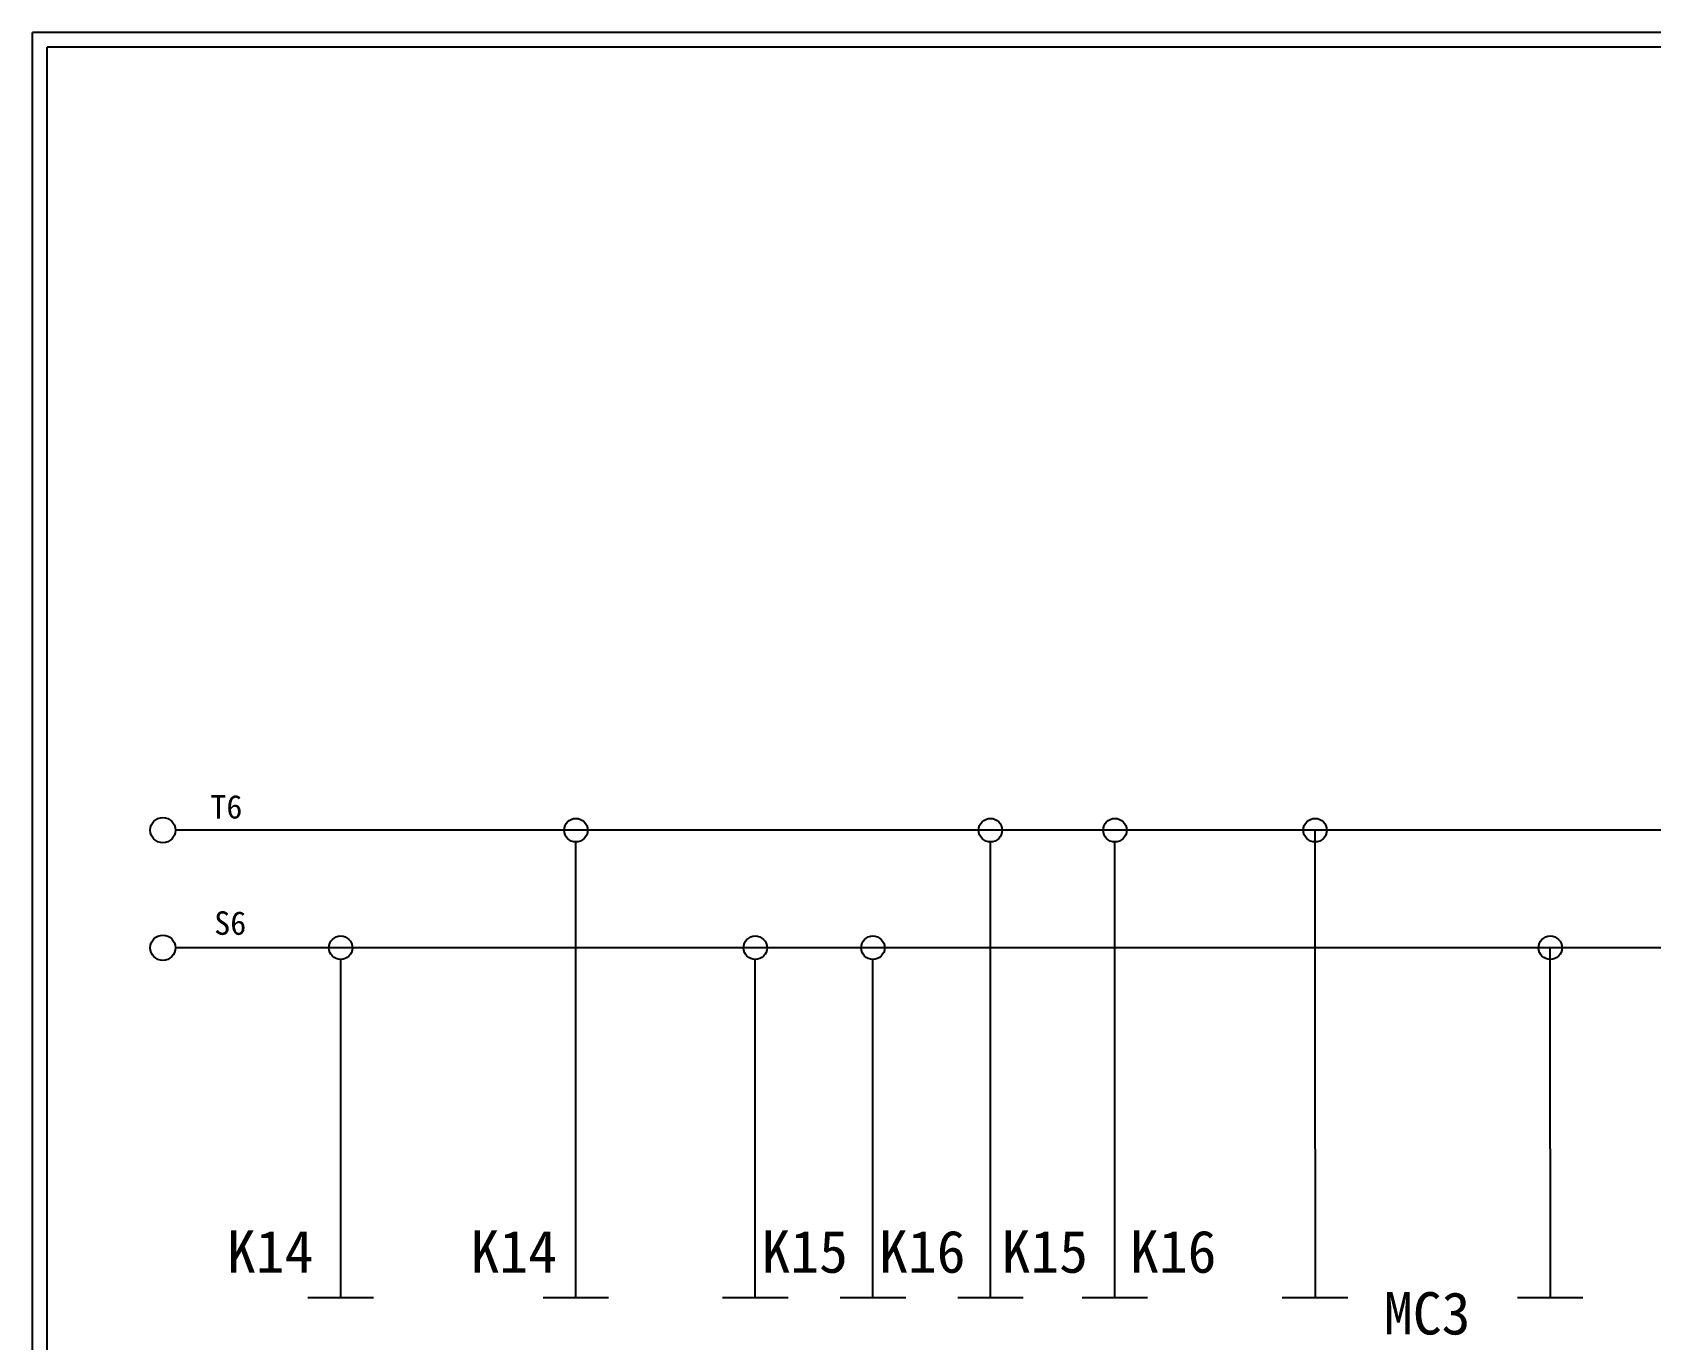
# Model space of a CAD drawing. Extents: x 10 to 297, y 3 to 207.
# Drawn here: x 10 to 147.6, y 95.8 to 207 of the extents above; entities that cross this region are included whole.
import ezdxf

# ---------------------------------------------------------------- set-up
doc = ezdxf.new("R2010")
doc.units = 0
doc.layers.get('0').update_dxf_attribs({"linetype": 'CONTINUOUS'})
doc.layers.add('圖框層', color=7, linetype='CONTINUOUS')
doc.layers.add('標尺寸層', color=3, linetype='CONTINUOUS')
doc.styles.add('STSL', font='kaiu.ttf')

msp = doc.modelspace()

# ---------------------------------------------------------------- linework, layer by layer
for p, q in [((207.62, 139.12), (22.17, 139.12)), ((56.22, 99.39), (56.22, 138.12)), ((91.48, 99.39), (91.48, 138.12)), ((102.06, 99.39), (102.06, 138.12)), ((203.54, 129.12), (22.17, 129.12)), ((36.22, 99.39), (36.22, 128.12)), ((71.48, 99.39), (71.48, 128.12)), ((81.48, 99.39), (81.48, 128.12))]:
    msp.add_line(p, q)
for centre, radius in [((21.1, 139.12), 1.07), ((56.22, 139.12), 1), ((91.48, 139.12), 1), ((102.06, 139.12), 1), ((119.09, 139.12), 1), ((21.1, 129.12), 1.07), ((36.22, 129.12), 1), ((71.48, 129.12), 1), ((81.48, 129.12), 1), ((139.09, 129.12), 1)]:
    msp.add_circle(centre, radius)
at = {"layer": '圖框層', "color": 7}
for p, q in [((297, 206.97), (10, 206.97)), ((10, 3), (10, 206.97)), ((295.75, 205.72), (11.25, 205.72)), ((11.25, 4.25), (11.25, 205.72))]:
    msp.add_line(p, q, dxfattribs=at)
at = {"layer": '標尺寸層', "color": 7}
for p, q in [((119.09, 112.02), (119.09, 139.12)), ((139.09, 112.02), (139.09, 129.12)), ((119.09, 112.02), (119.09, 99.39)), ((139.09, 112.02), (139.09, 99.39)), ((33.44, 99.39), (39.01, 99.39)), ((53.44, 99.39), (59.01, 99.39)), ((68.7, 99.39), (74.27, 99.39)), ((78.7, 99.39), (84.27, 99.39)), ((88.7, 99.39), (94.27, 99.39)), ((99.27, 99.39), (104.84, 99.39)), ((116.3, 99.39), (121.87, 99.39)), ((136.3, 99.39), (141.87, 99.39))]:
    msp.add_line(p, q, dxfattribs=at)

# ---------------------------------------------------------------- texts
at = {"layer": '圖框層', "color": 4, "style": 'STSL'}
for s, height, p in [('T6', 2, (25.14, 140.11)), ('S6', 2, (25.47, 130.22)), ('K14', 3.6, (26.55, 101.48)), ('K14', 3.6, (47.27, 101.48)), ('K15', 3.6, (72.01, 101.48)), ('K16', 3.6, (82.01, 101.48)), ('K15', 3.6, (92.43, 101.48)), ('K16', 3.6, (103.35, 101.48)), ('MC3', 3.6, (124.95, 96.23))]:
    msp.add_text(s, height=height, dxfattribs=at).set_placement(p)

doc.saveas('drawing.dxf')
